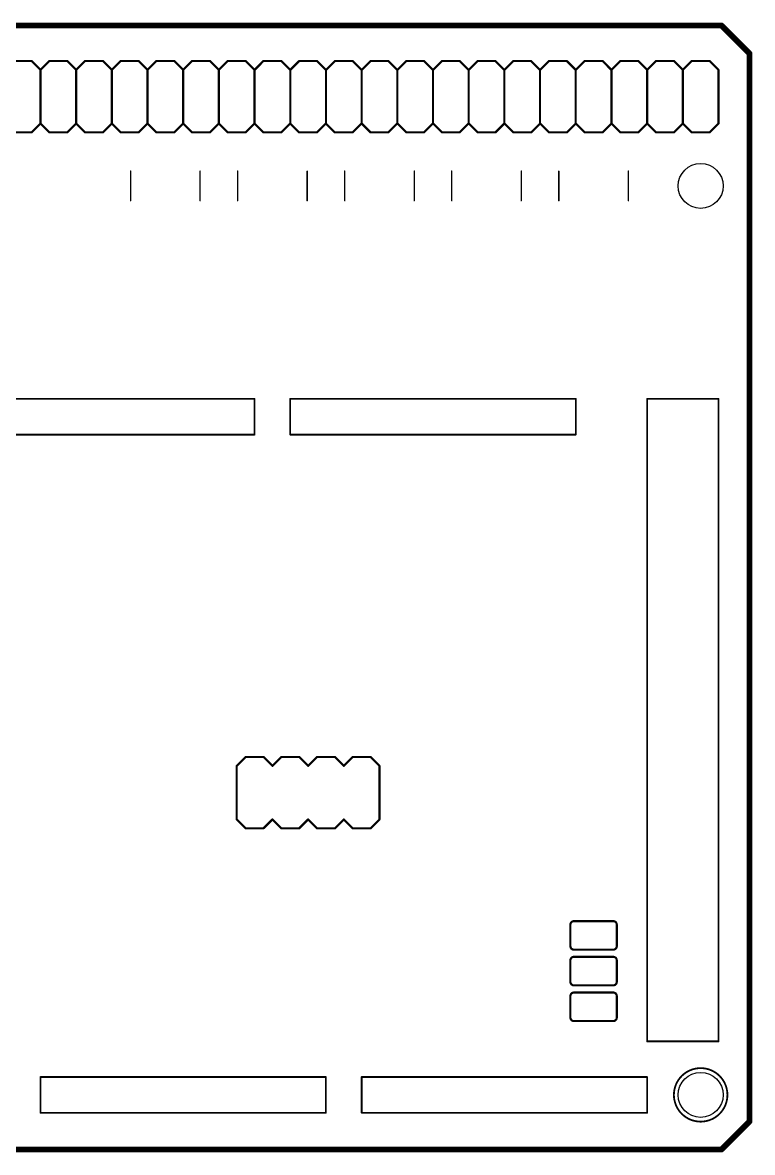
# Model space of a CAD drawing. Extents: x -5 to 100, y 0 to 80.
# Drawn here: x 48.3 to 100.2, y -0.2 to 80.2 of the extents above; entities that cross this region are included whole.
import ezdxf

# ---------------------------------------------------------------- set-up
doc = ezdxf.new("R2010")
doc.units = 0
doc.layers.add('20', color=7, linetype='CONTINUOUS')
doc.layers.add('21', color=253, linetype='CONTINUOUS')

msp = doc.modelspace()

# ---------------------------------------------------------------- linework, layer by layer
at = {"layer": '20', "const_width": 0.4064}
for points in [[(2, 80), (98, 80)], [(98, 80), (100, 78)], [(100, 2), (100, 78)], [(98, 0), (100, 2)], [(2, 0), (98, 0)]]:
    msp.add_lwpolyline(points, dxfattribs=at)
at = {"layer": '20', "const_width": 0.2032}
for points in [[(98.0718, 80.0718, 1), (97.9282, 79.9282)], [(98, 79.8984, 1), (98, 80.1016)], [(100.1016, 78, 1), (99.8984, 78)], [(99.9282, 77.9282, 1), (100.0718, 78.0718)], [(99.8984, 2, 1), (100.1016, 2)], [(100.0718, 1.9282, 1), (99.9282, 2.0718)], [(97.9282, 0.0718, 1), (98.0718, -0.0718)], [(98, -0.1016, 1), (98, 0.1016)]]:
    msp.add_lwpolyline(points, format="xyb", dxfattribs=at)
at = {"layer": '20'}
for centre in [(96.52, 68.58), (96.52, 3.89)]:
    msp.add_circle(centre, 1.6, dxfattribs=at)
at = {"layer": '21'}
for points, const_width in [([(47.625, 77.47), (48.895, 77.47)], 0.1524), ([(49.53, 76.835), (48.895, 77.47)], 0.1524), ([(49.53, 76.835), (50.165, 77.47)], 0.1524), ([(50.165, 77.47), (51.435, 77.47)], 0.1524), ([(52.07, 76.835), (51.435, 77.47)], 0.1524), ([(52.07, 76.835), (52.705, 77.47)], 0.1524), ([(52.705, 77.47), (53.975, 77.47)], 0.1524), ([(54.61, 76.835), (53.975, 77.47)], 0.1524), ([(54.61, 76.835), (55.245, 77.47)], 0.1524), ([(55.245, 77.47), (56.515, 77.47)], 0.1524), ([(57.15, 76.835), (56.515, 77.47)], 0.1524), ([(57.15, 76.835), (57.785, 77.47)], 0.1524), ([(59.055, 77.47), (57.785, 77.47)], 0.1524), ([(59.055, 77.47), (59.69, 76.835)], 0.1524), ([(59.69, 76.835), (60.325, 77.47)], 0.1524), ([(61.595, 77.47), (60.325, 77.47)], 0.1524), ([(61.595, 77.47), (62.23, 76.835)], 0.1524), ([(62.23, 76.835), (62.865, 77.47)], 0.1524), ([(62.865, 77.47), (64.135, 77.47)], 0.1524), ([(64.77, 76.835), (64.135, 77.47)], 0.1524), ([(64.77, 76.835), (65.405, 77.47)], 0.1524), ([(65.405, 77.47), (66.675, 77.47)], 0.1524), ([(67.31, 76.835), (66.675, 77.47)], 0.1524), ([(67.31, 76.835), (67.945, 77.47)], 0.1524), ([(67.945, 77.47), (69.215, 77.47)], 0.1524), ([(69.85, 76.835), (69.215, 77.47)], 0.1524), ([(69.85, 76.835), (70.485, 77.47)], 0.1524), ([(70.485, 77.47), (71.755, 77.47)], 0.1524), ([(72.39, 76.835), (71.755, 77.47)], 0.1524), ([(72.39, 76.835), (73.025, 77.47)], 0.1524), ([(73.025, 77.47), (74.295, 77.47)], 0.1524), ([(74.93, 76.835), (74.295, 77.47)], 0.1524), ([(74.93, 76.835), (75.565, 77.47)], 0.1524), ([(75.565, 77.47), (76.835, 77.47)], 0.1524), ([(77.47, 76.835), (76.835, 77.47)], 0.1524), ([(77.47, 76.835), (78.105, 77.47)], 0.1524), ([(78.105, 77.47), (79.375, 77.47)], 0.1524), ([(80.01, 76.835), (79.375, 77.47)], 0.1524), ([(80.01, 76.835), (80.645, 77.47)], 0.1524), ([(80.645, 77.47), (81.915, 77.47)], 0.1524), ([(82.55, 76.835), (81.915, 77.47)], 0.1524), ([(83.185, 77.47), (82.55, 76.835)], 0.1524), ([(84.455, 77.47), (83.185, 77.47)], 0.1524), ([(85.09, 76.835), (84.455, 77.47)], 0.1524), ([(85.725, 77.47), (85.09, 76.835)], 0.1524), ([(86.995, 77.47), (85.725, 77.47)], 0.1524), ([(87.63, 76.835), (86.995, 77.47)], 0.1524), ([(88.265, 77.47), (87.63, 76.835)], 0.1524), ([(89.535, 77.47), (88.265, 77.47)], 0.1524), ([(90.17, 76.835), (89.535, 77.47)], 0.1524), ([(90.805, 77.47), (90.17, 76.835)], 0.1524), ([(92.075, 77.47), (90.805, 77.47)], 0.1524), ([(92.71, 76.835), (92.075, 77.47)], 0.1524), ([(93.345, 77.47), (92.71, 76.835)], 0.1524), ([(94.615, 77.47), (93.345, 77.47)], 0.1524), ([(95.25, 76.835), (94.615, 77.47)], 0.1524), ([(95.885, 77.47), (95.25, 76.835)], 0.1524), ([(97.155, 77.47), (95.885, 77.47)], 0.1524), ([(97.79, 76.835), (97.155, 77.47)], 0.1524), ([(49.53, 73.025), (49.53, 76.835)], 0.1524), ([(52.07, 73.025), (52.07, 76.835)], 0.1524), ([(54.61, 73.025), (54.61, 76.835)], 0.1524), ([(57.15, 73.025), (57.15, 76.835)], 0.1524), ([(59.69, 73.025), (59.69, 76.835)], 0.1524), ([(62.23, 73.025), (62.23, 76.835)], 0.1524), ([(64.77, 73.025), (64.77, 76.835)], 0.1524), ([(67.31, 73.025), (67.31, 76.835)], 0.1524), ([(69.85, 73.025), (69.85, 76.835)], 0.1524), ([(72.39, 73.025), (72.39, 76.835)], 0.1524), ([(74.93, 73.025), (74.93, 76.835)], 0.1524), ([(77.47, 73.025), (77.47, 76.835)], 0.1524), ([(80.01, 73.025), (80.01, 76.835)], 0.1524), ([(82.55, 73.025), (82.55, 76.835)], 0.1524), ([(85.09, 73.025), (85.09, 76.835)], 0.1524), ([(87.63, 73.025), (87.63, 76.835)], 0.1524), ([(90.17, 73.025), (90.17, 76.835)], 0.1524), ([(92.71, 73.025), (92.71, 76.835)], 0.1524), ([(95.25, 73.025), (95.25, 76.835)], 0.1524), ([(97.79, 76.835), (97.79, 73.025)], 0.1524), ([(47.625, 72.39), (48.895, 72.39)], 0.1524), ([(49.53, 73.025), (48.895, 72.39)], 0.1524), ([(50.165, 72.39), (49.53, 73.025)], 0.1524), ([(50.165, 72.39), (51.435, 72.39)], 0.1524), ([(52.07, 73.025), (51.435, 72.39)], 0.1524), ([(52.705, 72.39), (52.07, 73.025)], 0.1524), ([(52.705, 72.39), (53.975, 72.39)], 0.1524), ([(54.61, 73.025), (53.975, 72.39)], 0.1524), ([(55.245, 72.39), (54.61, 73.025)], 0.1524), ([(55.245, 72.39), (56.515, 72.39)], 0.1524), ([(57.15, 73.025), (56.515, 72.39)], 0.1524), ([(57.785, 72.39), (57.15, 73.025)], 0.1524), ([(57.785, 72.39), (59.055, 72.39)], 0.1524), ([(59.69, 73.025), (59.055, 72.39)], 0.1524), ([(60.325, 72.39), (59.69, 73.025)], 0.1524), ([(60.325, 72.39), (61.595, 72.39)], 0.1524), ([(62.23, 73.025), (61.595, 72.39)], 0.1524), ([(62.865, 72.39), (62.23, 73.025)], 0.1524), ([(62.865, 72.39), (64.135, 72.39)], 0.1524), ([(64.77, 73.025), (64.135, 72.39)], 0.1524), ([(65.405, 72.39), (64.77, 73.025)], 0.1524), ([(65.405, 72.39), (66.675, 72.39)], 0.1524), ([(67.31, 73.025), (66.675, 72.39)], 0.1524), ([(67.31, 73.025), (67.945, 72.39)], 0.1524), ([(69.215, 72.39), (67.945, 72.39)], 0.1524), ([(69.85, 73.025), (69.215, 72.39)], 0.1524), ([(70.485, 72.39), (69.85, 73.025)], 0.1524), ([(71.755, 72.39), (70.485, 72.39)], 0.1524), ([(72.39, 73.025), (71.755, 72.39)], 0.1524), ([(73.025, 72.39), (72.39, 73.025)], 0.1524), ([(74.295, 72.39), (73.025, 72.39)], 0.1524), ([(74.93, 73.025), (74.295, 72.39)], 0.1524), ([(75.565, 72.39), (74.93, 73.025)], 0.1524), ([(76.835, 72.39), (75.565, 72.39)], 0.1524), ([(77.47, 73.025), (76.835, 72.39)], 0.1524), ([(78.105, 72.39), (77.47, 73.025)], 0.1524), ([(79.375, 72.39), (78.105, 72.39)], 0.1524), ([(80.01, 73.025), (79.375, 72.39)], 0.1524), ([(80.645, 72.39), (80.01, 73.025)], 0.1524), ([(81.915, 72.39), (80.645, 72.39)], 0.1524), ([(82.55, 73.025), (81.915, 72.39)], 0.1524), ([(83.185, 72.39), (82.55, 73.025)], 0.1524), ([(84.455, 72.39), (83.185, 72.39)], 0.1524), ([(85.09, 73.025), (84.455, 72.39)], 0.1524), ([(85.725, 72.39), (85.09, 73.025)], 0.1524), ([(86.995, 72.39), (85.725, 72.39)], 0.1524), ([(87.63, 73.025), (86.995, 72.39)], 0.1524), ([(88.265, 72.39), (87.63, 73.025)], 0.1524), ([(89.535, 72.39), (88.265, 72.39)], 0.1524), ([(90.17, 73.025), (89.535, 72.39)], 0.1524), ([(90.805, 72.39), (90.17, 73.025)], 0.1524), ([(92.075, 72.39), (90.805, 72.39)], 0.1524), ([(92.71, 73.025), (92.075, 72.39)], 0.1524), ([(93.345, 72.39), (92.71, 73.025)], 0.1524), ([(94.615, 72.39), (93.345, 72.39)], 0.1524), ([(95.25, 73.025), (94.615, 72.39)], 0.1524), ([(95.885, 72.39), (95.25, 73.025)], 0.1524), ([(97.155, 72.39), (95.885, 72.39)], 0.1524), ([(97.79, 73.025), (97.155, 72.39)], 0.1524), ([(55.945, 67.53), (55.945, 69.63)], 0.1016), ([(60.895, 69.63), (60.895, 67.53)], 0.1016), ([(63.565, 67.53), (63.565, 69.63)], 0.1016), ([(68.515, 69.63), (68.515, 67.53)], 0.1016), ([(71.185, 67.53), (71.185, 69.63)], 0.1016), ([(76.135, 69.63), (76.135, 67.53)], 0.1016), ([(78.805, 67.53), (78.805, 69.63)], 0.1016), ([(83.755, 69.63), (83.755, 67.53)], 0.1016), ([(86.425, 67.53), (86.425, 69.63)], 0.1016), ([(91.375, 69.63), (91.375, 67.53)], 0.1016), ([(44.45, 53.42), (64.77, 53.42)], 0.127), ([(64.77, 53.42), (64.77, 50.88)], 0.127), ([(67.31, 53.42), (67.31, 50.88)], 0.127), ([(67.31, 53.42), (87.63, 53.42)], 0.127), ([(87.63, 53.42), (87.63, 50.88)], 0.127), ([(97.79, 53.42), (92.71, 53.42)], 0.127), ([(92.71, 53.42), (92.71, 7.7)], 0.127), ([(97.79, 7.7), (97.79, 53.42)], 0.127), ([(64.77, 50.88), (44.45, 50.88)], 0.127), ([(87.63, 50.88), (67.31, 50.88)], 0.127), ([(63.5, 27.305), (64.135, 27.94)], 0.1524), ([(63.5, 23.495), (63.5, 27.305)], 0.1524), ([(64.135, 27.94), (65.405, 27.94)], 0.1524), ([(65.405, 27.94), (66.04, 27.305)], 0.1524), ([(66.04, 27.305), (66.675, 27.94)], 0.1524), ([(66.675, 27.94), (67.945, 27.94)], 0.1524), ([(67.945, 27.94), (68.58, 27.305)], 0.1524), ([(68.58, 27.305), (69.215, 27.94)], 0.1524), ([(69.215, 27.94), (70.485, 27.94)], 0.1524), ([(70.485, 27.94), (71.12, 27.305)], 0.1524), ([(71.12, 27.305), (71.755, 27.94)], 0.1524), ([(71.755, 27.94), (73.025, 27.94)], 0.1524), ([(73.025, 27.94), (73.66, 27.305)], 0.1524), ([(73.66, 27.305), (73.66, 23.495)], 0.1524), ([(63.5, 23.495), (64.135, 22.86)], 0.1524), ([(65.405, 22.86), (66.04, 23.495)], 0.1524), ([(66.04, 23.495), (66.675, 22.86)], 0.1524), ([(67.945, 22.86), (68.58, 23.495)], 0.1524), ([(68.58, 23.495), (69.215, 22.86)], 0.1524), ([(70.485, 22.86), (71.12, 23.495)], 0.1524), ([(71.12, 23.495), (71.755, 22.86)], 0.1524), ([(73.025, 22.86), (73.66, 23.495)], 0.1524), ([(64.135, 22.86), (65.405, 22.86)], 0.1524), ([(66.675, 22.86), (67.945, 22.86)], 0.1524), ([(69.215, 22.86), (70.485, 22.86)], 0.1524), ([(71.755, 22.86), (73.025, 22.86)], 0.1524), ([(87.503, 16.256), (90.297, 16.256)], 0.1524), ([(87.249, 14.478), (87.249, 16.002)], 0.1524), ([(90.551, 14.478), (90.551, 16.002)], 0.1524), ([(90.297, 14.224), (87.503, 14.224)], 0.1524), ([(87.503, 13.716), (90.297, 13.716)], 0.1524), ([(87.249, 11.938), (87.249, 13.462)], 0.1524), ([(90.551, 11.938), (90.551, 13.462)], 0.1524), ([(90.297, 11.684), (87.503, 11.684)], 0.1524), ([(87.249, 9.398), (87.249, 10.922)], 0.1524), ([(87.503, 11.176), (90.297, 11.176)], 0.1524), ([(90.551, 9.398), (90.551, 10.922)], 0.1524), ([(90.297, 9.144), (87.503, 9.144)], 0.1524), ([(92.71, 7.7), (97.79, 7.7)], 0.127), ([(49.53, 2.62), (49.53, 5.16)], 0.127), ([(49.53, 5.16), (69.85, 5.16)], 0.127), ([(69.85, 5.16), (69.85, 2.62)], 0.127), ([(72.39, 5.16), (72.39, 2.62)], 0.127), ([(72.39, 5.16), (92.71, 5.16)], 0.127), ([(92.71, 5.16), (92.71, 2.62)], 0.127), ([(69.85, 2.62), (49.53, 2.62)], 0.127), ([(92.71, 2.62), (72.39, 2.62)], 0.127)]:
    msp.add_lwpolyline(points, dxfattribs=dict(at, const_width=const_width))
for points, const_width in [([(48.9219, 77.4969, 1), (48.8681, 77.4431)], 0.0762), ([(48.895, 77.4319, 1), (48.895, 77.5081)], 0.0762), ([(50.165, 77.5081, 1), (50.165, 77.4319)], 0.0762), ([(50.1919, 77.4431, 1), (50.1381, 77.4969)], 0.0762), ([(51.4619, 77.4969, 1), (51.4081, 77.4431)], 0.0762), ([(51.435, 77.4319, 1), (51.435, 77.5081)], 0.0762), ([(52.705, 77.5081, 1), (52.705, 77.4319)], 0.0762), ([(52.7319, 77.4431, 1), (52.6781, 77.4969)], 0.0762), ([(54.0019, 77.4969, 1), (53.9481, 77.4431)], 0.0762), ([(53.975, 77.4319, 1), (53.975, 77.5081)], 0.0762), ([(55.245, 77.5081, 1), (55.245, 77.4319)], 0.0762), ([(55.2719, 77.4431, 1), (55.2181, 77.4969)], 0.0762), ([(56.5419, 77.4969, 1), (56.4881, 77.4431)], 0.0762), ([(56.515, 77.4319, 1), (56.515, 77.5081)], 0.0762), ([(57.785, 77.5081, 1), (57.785, 77.4319)], 0.0762), ([(57.8119, 77.4431, 1), (57.7581, 77.4969)], 0.0762), ([(59.0819, 77.4969, 1), (59.0281, 77.4431)], 0.0762), ([(59.055, 77.4319, 1), (59.055, 77.5081)], 0.0762), ([(60.325, 77.5081, 1), (60.325, 77.4319)], 0.0762), ([(60.3519, 77.4431, 1), (60.2981, 77.4969)], 0.0762), ([(61.6219, 77.4969, 1), (61.5681, 77.4431)], 0.0762), ([(61.595, 77.4319, 1), (61.595, 77.5081)], 0.0762), ([(62.865, 77.5081, 1), (62.865, 77.4319)], 0.0762), ([(62.8919, 77.4431, 1), (62.8381, 77.4969)], 0.0762), ([(64.1619, 77.4969, 1), (64.1081, 77.4431)], 0.0762), ([(64.135, 77.4319, 1), (64.135, 77.5081)], 0.0762), ([(65.405, 77.5081, 1), (65.405, 77.4319)], 0.0762), ([(65.4319, 77.4431, 1), (65.3781, 77.4969)], 0.0762), ([(66.7019, 77.4969, 1), (66.6481, 77.4431)], 0.0762), ([(66.675, 77.4319, 1), (66.675, 77.5081)], 0.0762), ([(67.945, 77.5081, 1), (67.945, 77.4319)], 0.0762), ([(67.9719, 77.4431, 1), (67.9181, 77.4969)], 0.0762), ([(69.2419, 77.4969, 1), (69.1881, 77.4431)], 0.0762), ([(69.215, 77.4319, 1), (69.215, 77.5081)], 0.0762), ([(70.485, 77.5081, 1), (70.485, 77.4319)], 0.0762), ([(70.5119, 77.4431, 1), (70.4581, 77.4969)], 0.0762), ([(71.7819, 77.4969, 1), (71.7281, 77.4431)], 0.0762), ([(71.755, 77.4319, 1), (71.755, 77.5081)], 0.0762), ([(73.025, 77.5081, 1), (73.025, 77.4319)], 0.0762), ([(73.0519, 77.4431, 1), (72.9981, 77.4969)], 0.0762), ([(74.3219, 77.4969, 1), (74.2681, 77.4431)], 0.0762), ([(74.295, 77.4319, 1), (74.295, 77.5081)], 0.0762), ([(75.565, 77.5081, 1), (75.565, 77.4319)], 0.0762), ([(75.5919, 77.4431, 1), (75.5381, 77.4969)], 0.0762), ([(76.8619, 77.4969, 1), (76.8081, 77.4431)], 0.0762), ([(76.835, 77.4319, 1), (76.835, 77.5081)], 0.0762), ([(78.105, 77.5081, 1), (78.105, 77.4319)], 0.0762), ([(78.1319, 77.4431, 1), (78.0781, 77.4969)], 0.0762), ([(79.4019, 77.4969, 1), (79.3481, 77.4431)], 0.0762), ([(79.375, 77.4319, 1), (79.375, 77.5081)], 0.0762), ([(80.645, 77.5081, 1), (80.645, 77.4319)], 0.0762), ([(80.6719, 77.4431, 1), (80.6181, 77.4969)], 0.0762), ([(81.9419, 77.4969, 1), (81.8881, 77.4431)], 0.0762), ([(81.915, 77.4319, 1), (81.915, 77.5081)], 0.0762), ([(83.185, 77.5081, 1), (83.185, 77.4319)], 0.0762), ([(83.2119, 77.4431, 1), (83.1581, 77.4969)], 0.0762), ([(84.4819, 77.4969, 1), (84.4281, 77.4431)], 0.0762), ([(84.455, 77.4319, 1), (84.455, 77.5081)], 0.0762), ([(85.725, 77.5081, 1), (85.725, 77.4319)], 0.0762), ([(85.7519, 77.4431, 1), (85.6981, 77.4969)], 0.0762), ([(87.0219, 77.4969, 1), (86.9681, 77.4431)], 0.0762), ([(86.995, 77.4319, 1), (86.995, 77.5081)], 0.0762), ([(88.265, 77.5081, 1), (88.265, 77.4319)], 0.0762), ([(88.2919, 77.4431, 1), (88.2381, 77.4969)], 0.0762), ([(89.5619, 77.4969, 1), (89.5081, 77.4431)], 0.0762), ([(89.535, 77.4319, 1), (89.535, 77.5081)], 0.0762), ([(90.805, 77.5081, 1), (90.805, 77.4319)], 0.0762), ([(90.8319, 77.4431, 1), (90.7781, 77.4969)], 0.0762), ([(92.1019, 77.4969, 1), (92.0481, 77.4431)], 0.0762), ([(92.075, 77.4319, 1), (92.075, 77.5081)], 0.0762), ([(93.345, 77.5081, 1), (93.345, 77.4319)], 0.0762), ([(93.3719, 77.4431, 1), (93.3181, 77.4969)], 0.0762), ([(94.6419, 77.4969, 1), (94.5881, 77.4431)], 0.0762), ([(94.615, 77.4319, 1), (94.615, 77.5081)], 0.0762), ([(95.885, 77.5081, 1), (95.885, 77.4319)], 0.0762), ([(95.9119, 77.4431, 1), (95.8581, 77.4969)], 0.0762), ([(97.1819, 77.4969, 1), (97.1281, 77.4431)], 0.0762), ([(97.155, 77.4319, 1), (97.155, 77.5081)], 0.0762), ([(49.5681, 76.835, 1), (49.4919, 76.835)], 0.0762), ([(49.5031, 76.8619, 1), (49.5569, 76.8081)], 0.0762), ([(49.5031, 76.8081, 1), (49.5569, 76.8619)], 0.0762), ([(52.1081, 76.835, 1), (52.0319, 76.835)], 0.0762), ([(52.0431, 76.8619, 1), (52.0969, 76.8081)], 0.0762), ([(52.0431, 76.8081, 1), (52.0969, 76.8619)], 0.0762), ([(54.6481, 76.835, 1), (54.5719, 76.835)], 0.0762), ([(54.5831, 76.8619, 1), (54.6369, 76.8081)], 0.0762), ([(54.5831, 76.8081, 1), (54.6369, 76.8619)], 0.0762), ([(57.1881, 76.835, 1), (57.1119, 76.835)], 0.0762), ([(57.1231, 76.8619, 1), (57.1769, 76.8081)], 0.0762), ([(57.1231, 76.8081, 1), (57.1769, 76.8619)], 0.0762), ([(59.7281, 76.835, 1), (59.6519, 76.835)], 0.0762), ([(59.6631, 76.8619, 1), (59.7169, 76.8081)], 0.0762), ([(59.6631, 76.8081, 1), (59.7169, 76.8619)], 0.0762), ([(62.2681, 76.835, 1), (62.1919, 76.835)], 0.0762), ([(62.2031, 76.8619, 1), (62.2569, 76.8081)], 0.0762), ([(62.2031, 76.8081, 1), (62.2569, 76.8619)], 0.0762), ([(64.8081, 76.835, 1), (64.7319, 76.835)], 0.0762), ([(64.7431, 76.8619, 1), (64.7969, 76.8081)], 0.0762), ([(64.7431, 76.8081, 1), (64.7969, 76.8619)], 0.0762), ([(67.3481, 76.835, 1), (67.2719, 76.835)], 0.0762), ([(67.2831, 76.8619, 1), (67.3369, 76.8081)], 0.0762), ([(67.2831, 76.8081, 1), (67.3369, 76.8619)], 0.0762), ([(69.8881, 76.835, 1), (69.8119, 76.835)], 0.0762), ([(69.8231, 76.8619, 1), (69.8769, 76.8081)], 0.0762), ([(69.8231, 76.8081, 1), (69.8769, 76.8619)], 0.0762), ([(72.4281, 76.835, 1), (72.3519, 76.835)], 0.0762), ([(72.3631, 76.8619, 1), (72.4169, 76.8081)], 0.0762), ([(72.3631, 76.8081, 1), (72.4169, 76.8619)], 0.0762), ([(74.9681, 76.835, 1), (74.8919, 76.835)], 0.0762), ([(74.9031, 76.8619, 1), (74.9569, 76.8081)], 0.0762), ([(74.9031, 76.8081, 1), (74.9569, 76.8619)], 0.0762), ([(77.5081, 76.835, 1), (77.4319, 76.835)], 0.0762), ([(77.4431, 76.8619, 1), (77.4969, 76.8081)], 0.0762), ([(77.4431, 76.8081, 1), (77.4969, 76.8619)], 0.0762), ([(80.0481, 76.835, 1), (79.9719, 76.835)], 0.0762), ([(79.9831, 76.8619, 1), (80.0369, 76.8081)], 0.0762), ([(79.9831, 76.8081, 1), (80.0369, 76.8619)], 0.0762), ([(82.5881, 76.835, 1), (82.5119, 76.835)], 0.0762), ([(82.5231, 76.8619, 1), (82.5769, 76.8081)], 0.0762), ([(82.5231, 76.8081, 1), (82.5769, 76.8619)], 0.0762), ([(85.1281, 76.835, 1), (85.0519, 76.835)], 0.0762), ([(85.0631, 76.8619, 1), (85.1169, 76.8081)], 0.0762), ([(85.0631, 76.8081, 1), (85.1169, 76.8619)], 0.0762), ([(87.6681, 76.835, 1), (87.5919, 76.835)], 0.0762), ([(87.6031, 76.8619, 1), (87.6569, 76.8081)], 0.0762), ([(87.6031, 76.8081, 1), (87.6569, 76.8619)], 0.0762), ([(90.2081, 76.835, 1), (90.1319, 76.835)], 0.0762), ([(90.1431, 76.8619, 1), (90.1969, 76.8081)], 0.0762), ([(90.1431, 76.8081, 1), (90.1969, 76.8619)], 0.0762), ([(92.7481, 76.835, 1), (92.6719, 76.835)], 0.0762), ([(92.6831, 76.8619, 1), (92.7369, 76.8081)], 0.0762), ([(92.6831, 76.8081, 1), (92.7369, 76.8619)], 0.0762), ([(95.2881, 76.835, 1), (95.2119, 76.835)], 0.0762), ([(95.2231, 76.8619, 1), (95.2769, 76.8081)], 0.0762), ([(95.2231, 76.8081, 1), (95.2769, 76.8619)], 0.0762), ([(97.8281, 76.835, 1), (97.7519, 76.835)], 0.0762), ([(97.7631, 76.8081, 1), (97.8169, 76.8619)], 0.0762), ([(48.8681, 72.4169, 1), (48.9219, 72.3631)], 0.0762), ([(48.895, 72.3519, 1), (48.895, 72.4281)], 0.0762), ([(49.4919, 73.025, 1), (49.5681, 73.025)], 0.0762), ([(49.5569, 73.0519, 1), (49.5031, 72.9981)], 0.0762), ([(49.5569, 72.9981, 1), (49.5031, 73.0519)], 0.0762), ([(50.165, 72.4281, 1), (50.165, 72.3519)], 0.0762), ([(50.1381, 72.3631, 1), (50.1919, 72.4169)], 0.0762), ([(51.4081, 72.4169, 1), (51.4619, 72.3631)], 0.0762), ([(51.435, 72.3519, 1), (51.435, 72.4281)], 0.0762), ([(52.0319, 73.025, 1), (52.1081, 73.025)], 0.0762), ([(52.0969, 73.0519, 1), (52.0431, 72.9981)], 0.0762), ([(52.0969, 72.9981, 1), (52.0431, 73.0519)], 0.0762), ([(52.705, 72.4281, 1), (52.705, 72.3519)], 0.0762), ([(52.6781, 72.3631, 1), (52.7319, 72.4169)], 0.0762), ([(53.9481, 72.4169, 1), (54.0019, 72.3631)], 0.0762), ([(53.975, 72.3519, 1), (53.975, 72.4281)], 0.0762), ([(54.5719, 73.025, 1), (54.6481, 73.025)], 0.0762), ([(54.6369, 73.0519, 1), (54.5831, 72.9981)], 0.0762), ([(54.6369, 72.9981, 1), (54.5831, 73.0519)], 0.0762), ([(55.245, 72.4281, 1), (55.245, 72.3519)], 0.0762), ([(55.2181, 72.3631, 1), (55.2719, 72.4169)], 0.0762), ([(56.4881, 72.4169, 1), (56.5419, 72.3631)], 0.0762), ([(56.515, 72.3519, 1), (56.515, 72.4281)], 0.0762), ([(57.1119, 73.025, 1), (57.1881, 73.025)], 0.0762), ([(57.1769, 73.0519, 1), (57.1231, 72.9981)], 0.0762), ([(57.1769, 72.9981, 1), (57.1231, 73.0519)], 0.0762), ([(57.785, 72.4281, 1), (57.785, 72.3519)], 0.0762), ([(57.7581, 72.3631, 1), (57.8119, 72.4169)], 0.0762), ([(59.0281, 72.4169, 1), (59.0819, 72.3631)], 0.0762), ([(59.055, 72.3519, 1), (59.055, 72.4281)], 0.0762), ([(59.6519, 73.025, 1), (59.7281, 73.025)], 0.0762), ([(59.7169, 73.0519, 1), (59.6631, 72.9981)], 0.0762), ([(59.7169, 72.9981, 1), (59.6631, 73.0519)], 0.0762), ([(60.325, 72.4281, 1), (60.325, 72.3519)], 0.0762), ([(60.2981, 72.3631, 1), (60.3519, 72.4169)], 0.0762), ([(61.5681, 72.4169, 1), (61.6219, 72.3631)], 0.0762), ([(61.595, 72.3519, 1), (61.595, 72.4281)], 0.0762), ([(62.1919, 73.025, 1), (62.2681, 73.025)], 0.0762), ([(62.2569, 73.0519, 1), (62.2031, 72.9981)], 0.0762), ([(62.2569, 72.9981, 1), (62.2031, 73.0519)], 0.0762), ([(62.865, 72.4281, 1), (62.865, 72.3519)], 0.0762), ([(62.8381, 72.3631, 1), (62.8919, 72.4169)], 0.0762), ([(64.1081, 72.4169, 1), (64.1619, 72.3631)], 0.0762), ([(64.135, 72.3519, 1), (64.135, 72.4281)], 0.0762), ([(64.7319, 73.025, 1), (64.8081, 73.025)], 0.0762), ([(64.7969, 73.0519, 1), (64.7431, 72.9981)], 0.0762), ([(64.7969, 72.9981, 1), (64.7431, 73.0519)], 0.0762), ([(65.405, 72.4281, 1), (65.405, 72.3519)], 0.0762), ([(65.3781, 72.3631, 1), (65.4319, 72.4169)], 0.0762), ([(66.6481, 72.4169, 1), (66.7019, 72.3631)], 0.0762), ([(66.675, 72.3519, 1), (66.675, 72.4281)], 0.0762), ([(67.2719, 73.025, 1), (67.3481, 73.025)], 0.0762), ([(67.3369, 73.0519, 1), (67.2831, 72.9981)], 0.0762), ([(67.3369, 72.9981, 1), (67.2831, 73.0519)], 0.0762), ([(67.945, 72.4281, 1), (67.945, 72.3519)], 0.0762), ([(67.9181, 72.3631, 1), (67.9719, 72.4169)], 0.0762), ([(69.1881, 72.4169, 1), (69.2419, 72.3631)], 0.0762), ([(69.215, 72.3519, 1), (69.215, 72.4281)], 0.0762), ([(69.8119, 73.025, 1), (69.8881, 73.025)], 0.0762), ([(69.8769, 73.0519, 1), (69.8231, 72.9981)], 0.0762), ([(69.8769, 72.9981, 1), (69.8231, 73.0519)], 0.0762), ([(70.485, 72.4281, 1), (70.485, 72.3519)], 0.0762), ([(70.4581, 72.3631, 1), (70.5119, 72.4169)], 0.0762), ([(71.7281, 72.4169, 1), (71.7819, 72.3631)], 0.0762), ([(71.755, 72.3519, 1), (71.755, 72.4281)], 0.0762), ([(72.3519, 73.025, 1), (72.4281, 73.025)], 0.0762), ([(72.4169, 73.0519, 1), (72.3631, 72.9981)], 0.0762), ([(72.4169, 72.9981, 1), (72.3631, 73.0519)], 0.0762), ([(73.025, 72.4281, 1), (73.025, 72.3519)], 0.0762), ([(72.9981, 72.3631, 1), (73.0519, 72.4169)], 0.0762), ([(74.2681, 72.4169, 1), (74.3219, 72.3631)], 0.0762), ([(74.295, 72.3519, 1), (74.295, 72.4281)], 0.0762), ([(74.8919, 73.025, 1), (74.9681, 73.025)], 0.0762), ([(74.9569, 73.0519, 1), (74.9031, 72.9981)], 0.0762), ([(74.9569, 72.9981, 1), (74.9031, 73.0519)], 0.0762), ([(75.565, 72.4281, 1), (75.565, 72.3519)], 0.0762), ([(75.5381, 72.3631, 1), (75.5919, 72.4169)], 0.0762), ([(76.8081, 72.4169, 1), (76.8619, 72.3631)], 0.0762), ([(76.835, 72.3519, 1), (76.835, 72.4281)], 0.0762), ([(77.4319, 73.025, 1), (77.5081, 73.025)], 0.0762), ([(77.4969, 73.0519, 1), (77.4431, 72.9981)], 0.0762), ([(77.4969, 72.9981, 1), (77.4431, 73.0519)], 0.0762), ([(78.105, 72.4281, 1), (78.105, 72.3519)], 0.0762), ([(78.0781, 72.3631, 1), (78.1319, 72.4169)], 0.0762), ([(79.3481, 72.4169, 1), (79.4019, 72.3631)], 0.0762), ([(79.375, 72.3519, 1), (79.375, 72.4281)], 0.0762), ([(79.9719, 73.025, 1), (80.0481, 73.025)], 0.0762), ([(80.0369, 73.0519, 1), (79.9831, 72.9981)], 0.0762), ([(80.0369, 72.9981, 1), (79.9831, 73.0519)], 0.0762), ([(80.645, 72.4281, 1), (80.645, 72.3519)], 0.0762), ([(80.6181, 72.3631, 1), (80.6719, 72.4169)], 0.0762), ([(81.8881, 72.4169, 1), (81.9419, 72.3631)], 0.0762), ([(81.915, 72.3519, 1), (81.915, 72.4281)], 0.0762), ([(82.5119, 73.025, 1), (82.5881, 73.025)], 0.0762), ([(82.5769, 73.0519, 1), (82.5231, 72.9981)], 0.0762), ([(82.5769, 72.9981, 1), (82.5231, 73.0519)], 0.0762), ([(83.185, 72.4281, 1), (83.185, 72.3519)], 0.0762), ([(83.1581, 72.3631, 1), (83.2119, 72.4169)], 0.0762), ([(84.4281, 72.4169, 1), (84.4819, 72.3631)], 0.0762), ([(84.455, 72.3519, 1), (84.455, 72.4281)], 0.0762), ([(85.0519, 73.025, 1), (85.1281, 73.025)], 0.0762), ([(85.1169, 73.0519, 1), (85.0631, 72.9981)], 0.0762), ([(85.1169, 72.9981, 1), (85.0631, 73.0519)], 0.0762), ([(85.725, 72.4281, 1), (85.725, 72.3519)], 0.0762), ([(85.6981, 72.3631, 1), (85.7519, 72.4169)], 0.0762), ([(86.9681, 72.4169, 1), (87.0219, 72.3631)], 0.0762), ([(86.995, 72.3519, 1), (86.995, 72.4281)], 0.0762), ([(87.5919, 73.025, 1), (87.6681, 73.025)], 0.0762), ([(87.6569, 73.0519, 1), (87.6031, 72.9981)], 0.0762), ([(87.6569, 72.9981, 1), (87.6031, 73.0519)], 0.0762), ([(88.265, 72.4281, 1), (88.265, 72.3519)], 0.0762), ([(88.2381, 72.3631, 1), (88.2919, 72.4169)], 0.0762), ([(89.5081, 72.4169, 1), (89.5619, 72.3631)], 0.0762), ([(89.535, 72.3519, 1), (89.535, 72.4281)], 0.0762), ([(90.1319, 73.025, 1), (90.2081, 73.025)], 0.0762), ([(90.1969, 73.0519, 1), (90.1431, 72.9981)], 0.0762), ([(90.1969, 72.9981, 1), (90.1431, 73.0519)], 0.0762), ([(90.805, 72.4281, 1), (90.805, 72.3519)], 0.0762), ([(90.7781, 72.3631, 1), (90.8319, 72.4169)], 0.0762), ([(92.0481, 72.4169, 1), (92.1019, 72.3631)], 0.0762), ([(92.075, 72.3519, 1), (92.075, 72.4281)], 0.0762), ([(92.6719, 73.025, 1), (92.7481, 73.025)], 0.0762), ([(92.7369, 73.0519, 1), (92.6831, 72.9981)], 0.0762), ([(92.7369, 72.9981, 1), (92.6831, 73.0519)], 0.0762), ([(93.345, 72.4281, 1), (93.345, 72.3519)], 0.0762), ([(93.3181, 72.3631, 1), (93.3719, 72.4169)], 0.0762), ([(94.5881, 72.4169, 1), (94.6419, 72.3631)], 0.0762), ([(94.615, 72.3519, 1), (94.615, 72.4281)], 0.0762), ([(95.2119, 73.025, 1), (95.2881, 73.025)], 0.0762), ([(95.2769, 73.0519, 1), (95.2231, 72.9981)], 0.0762), ([(95.2769, 72.9981, 1), (95.2231, 73.0519)], 0.0762), ([(95.885, 72.4281, 1), (95.885, 72.3519)], 0.0762), ([(95.8581, 72.3631, 1), (95.9119, 72.4169)], 0.0762), ([(97.1281, 72.4169, 1), (97.1819, 72.3631)], 0.0762), ([(97.155, 72.3519, 1), (97.155, 72.4281)], 0.0762), ([(97.7519, 73.025, 1), (97.8281, 73.025)], 0.0762), ([(97.8169, 72.9981, 1), (97.7631, 73.0519)], 0.0762), ([(55.9704, 69.63, 1), (55.9196, 69.63)], 0.0508), ([(60.9204, 69.63, 1), (60.8696, 69.63)], 0.0508), ([(63.5904, 69.63, 1), (63.5396, 69.63)], 0.0508), ([(68.5404, 69.63, 1), (68.4896, 69.63)], 0.0508), ([(71.2104, 69.63, 1), (71.1596, 69.63)], 0.0508), ([(76.1604, 69.63, 1), (76.1096, 69.63)], 0.0508), ([(78.8304, 69.63, 1), (78.7796, 69.63)], 0.0508), ([(83.7804, 69.63, 1), (83.7296, 69.63)], 0.0508), ([(86.4504, 69.63, 1), (86.3996, 69.63)], 0.0508), ([(91.4004, 69.63, 1), (91.3496, 69.63)], 0.0508), ([(55.9196, 67.53, 1), (55.9704, 67.53)], 0.0508), ([(60.8696, 67.53, 1), (60.9204, 67.53)], 0.0508), ([(63.5396, 67.53, 1), (63.5904, 67.53)], 0.0508), ([(68.4896, 67.53, 1), (68.5404, 67.53)], 0.0508), ([(71.1596, 67.53, 1), (71.2104, 67.53)], 0.0508), ([(76.1096, 67.53, 1), (76.1604, 67.53)], 0.0508), ([(78.7796, 67.53, 1), (78.8304, 67.53)], 0.0508), ([(83.7296, 67.53, 1), (83.7804, 67.53)], 0.0508), ([(86.3996, 67.53, 1), (86.4504, 67.53)], 0.0508), ([(91.3496, 67.53, 1), (91.4004, 67.53)], 0.0508), ([(64.8017, 53.42, 1), (64.7382, 53.42)], 0.0635), ([(64.77, 53.3882, 1), (64.77, 53.4518)], 0.0635), ([(67.3418, 53.42, 1), (67.2782, 53.42)], 0.0635), ([(67.31, 53.4518, 1), (67.31, 53.3882)], 0.0635), ([(87.6618, 53.42, 1), (87.5983, 53.42)], 0.0635), ([(87.63, 53.3882, 1), (87.63, 53.4518)], 0.0635), ([(92.71, 53.4518, 1), (92.71, 53.3882)], 0.0635), ([(92.7418, 53.42, 1), (92.6783, 53.42)], 0.0635), ([(97.8218, 53.42, 1), (97.7583, 53.42)], 0.0635), ([(97.79, 53.3882, 1), (97.79, 53.4518)], 0.0635), ([(64.7382, 50.88, 1), (64.8017, 50.88)], 0.0635), ([(64.77, 50.8483, 1), (64.77, 50.9118)], 0.0635), ([(67.2782, 50.88, 1), (67.3418, 50.88)], 0.0635), ([(67.31, 50.9118, 1), (67.31, 50.8483)], 0.0635), ([(87.5983, 50.88, 1), (87.6618, 50.88)], 0.0635), ([(87.63, 50.8483, 1), (87.63, 50.9118)], 0.0635), ([(63.5381, 27.305, 1), (63.4619, 27.305)], 0.0762), ([(63.4731, 27.3319, 1), (63.5269, 27.2781)], 0.0762), ([(64.135, 27.9781, 1), (64.135, 27.9019)], 0.0762), ([(64.1619, 27.9131, 1), (64.1081, 27.9669)], 0.0762), ([(65.4319, 27.9669, 1), (65.3781, 27.9131)], 0.0762), ([(65.405, 27.9019, 1), (65.405, 27.9781)], 0.0762), ([(66.0131, 27.3319, 1), (66.0669, 27.2781)], 0.0762), ([(66.0131, 27.2781, 1), (66.0669, 27.3319)], 0.0762), ([(66.675, 27.9781, 1), (66.675, 27.9019)], 0.0762), ([(66.7019, 27.9131, 1), (66.6481, 27.9669)], 0.0762), ([(67.9719, 27.9669, 1), (67.9181, 27.9131)], 0.0762), ([(67.945, 27.9019, 1), (67.945, 27.9781)], 0.0762), ([(68.5531, 27.3319, 1), (68.6069, 27.2781)], 0.0762), ([(68.5531, 27.2781, 1), (68.6069, 27.3319)], 0.0762), ([(69.215, 27.9781, 1), (69.215, 27.9019)], 0.0762), ([(69.2419, 27.9131, 1), (69.1881, 27.9669)], 0.0762), ([(70.5119, 27.9669, 1), (70.4581, 27.9131)], 0.0762), ([(70.485, 27.9019, 1), (70.485, 27.9781)], 0.0762), ([(71.0931, 27.3319, 1), (71.1469, 27.2781)], 0.0762), ([(71.0931, 27.2781, 1), (71.1469, 27.3319)], 0.0762), ([(71.755, 27.9781, 1), (71.755, 27.9019)], 0.0762), ([(71.7819, 27.9131, 1), (71.7281, 27.9669)], 0.0762), ([(73.0519, 27.9669, 1), (72.9981, 27.9131)], 0.0762), ([(73.025, 27.9019, 1), (73.025, 27.9781)], 0.0762), ([(73.6981, 27.305, 1), (73.6219, 27.305)], 0.0762), ([(73.6331, 27.2781, 1), (73.6869, 27.3319)], 0.0762), ([(63.4619, 23.495, 1), (63.5381, 23.495)], 0.0762), ([(63.5269, 23.5219, 1), (63.4731, 23.4681)], 0.0762), ([(66.0669, 23.5219, 1), (66.0131, 23.4681)], 0.0762), ([(66.0669, 23.4681, 1), (66.0131, 23.5219)], 0.0762), ([(68.6069, 23.5219, 1), (68.5531, 23.4681)], 0.0762), ([(68.6069, 23.4681, 1), (68.5531, 23.5219)], 0.0762), ([(71.1469, 23.5219, 1), (71.0931, 23.4681)], 0.0762), ([(71.1469, 23.4681, 1), (71.0931, 23.5219)], 0.0762), ([(73.6219, 23.495, 1), (73.6981, 23.495)], 0.0762), ([(73.6869, 23.4681, 1), (73.6331, 23.5219)], 0.0762), ([(64.135, 22.8981, 1), (64.135, 22.8219)], 0.0762), ([(64.1081, 22.8331, 1), (64.1619, 22.8869)], 0.0762), ([(65.3781, 22.8869, 1), (65.4319, 22.8331)], 0.0762), ([(65.405, 22.8219, 1), (65.405, 22.8981)], 0.0762), ([(66.675, 22.8981, 1), (66.675, 22.8219)], 0.0762), ([(66.6481, 22.8331, 1), (66.7019, 22.8869)], 0.0762), ([(67.9181, 22.8869, 1), (67.9719, 22.8331)], 0.0762), ([(67.945, 22.8219, 1), (67.945, 22.8981)], 0.0762), ([(69.215, 22.8981, 1), (69.215, 22.8219)], 0.0762), ([(69.1881, 22.8331, 1), (69.2419, 22.8869)], 0.0762), ([(70.4581, 22.8869, 1), (70.5119, 22.8331)], 0.0762), ([(70.485, 22.8219, 1), (70.485, 22.8981)], 0.0762), ([(71.755, 22.8981, 1), (71.755, 22.8219)], 0.0762), ([(71.7281, 22.8331, 1), (71.7819, 22.8869)], 0.0762), ([(72.9981, 22.8869, 1), (73.0519, 22.8331)], 0.0762), ([(73.025, 22.8219, 1), (73.025, 22.8981)], 0.0762), ([(87.503, 16.256, 0.4142), (87.249, 16.002)], 0.1524), ([(87.503, 16.2941, 1), (87.503, 16.2179)], 0.0762), ([(87.503, 16.2179, 1), (87.503, 16.2941)], 0.0762), ([(90.551, 16.002, 0.4142), (90.297, 16.256)], 0.1524), ([(90.297, 16.2941, 1), (90.297, 16.2179)], 0.0762), ([(90.297, 16.2179, 1), (90.297, 16.2941)], 0.0762), ([(87.2871, 16.002, 1), (87.2109, 16.002)], 0.0762), ([(87.2109, 16.002, 1), (87.2871, 16.002)], 0.0762), ([(90.5891, 16.002, 1), (90.5129, 16.002)], 0.0762), ([(90.5129, 16.002, 1), (90.5891, 16.002)], 0.0762), ([(87.249, 14.478, 0.4142), (87.503, 14.224)], 0.1524), ([(87.2871, 14.478, 1), (87.2109, 14.478)], 0.0762), ([(87.2109, 14.478, 1), (87.2871, 14.478)], 0.0762), ([(90.297, 14.224, 0.4142), (90.551, 14.478)], 0.1524), ([(90.5891, 14.478, 1), (90.5129, 14.478)], 0.0762), ([(90.5129, 14.478, 1), (90.5891, 14.478)], 0.0762), ([(87.503, 13.716, 0.4142), (87.249, 13.462)], 0.1524), ([(87.503, 14.2621, 1), (87.503, 14.1859)], 0.0762), ([(87.503, 13.7541, 1), (87.503, 13.6779)], 0.0762), ([(87.503, 14.1859, 1), (87.503, 14.2621)], 0.0762), ([(87.503, 13.6779, 1), (87.503, 13.7541)], 0.0762), ([(90.297, 14.2621, 1), (90.297, 14.1859)], 0.0762), ([(90.551, 13.462, 0.4142), (90.297, 13.716)], 0.1524), ([(90.297, 13.7541, 1), (90.297, 13.6779)], 0.0762), ([(90.297, 14.1859, 1), (90.297, 14.2621)], 0.0762), ([(90.297, 13.6779, 1), (90.297, 13.7541)], 0.0762), ([(87.2871, 13.462, 1), (87.2109, 13.462)], 0.0762), ([(87.2109, 13.462, 1), (87.2871, 13.462)], 0.0762), ([(90.5891, 13.462, 1), (90.5129, 13.462)], 0.0762), ([(90.5129, 13.462, 1), (90.5891, 13.462)], 0.0762), ([(87.249, 11.938, 0.4142), (87.503, 11.684)], 0.1524), ([(87.2871, 11.938, 1), (87.2109, 11.938)], 0.0762), ([(87.2109, 11.938, 1), (87.2871, 11.938)], 0.0762), ([(87.503, 11.7221, 1), (87.503, 11.6459)], 0.0762), ([(87.503, 11.6459, 1), (87.503, 11.7221)], 0.0762), ([(90.297, 11.684, 0.4142), (90.551, 11.938)], 0.1524), ([(90.297, 11.7221, 1), (90.297, 11.6459)], 0.0762), ([(90.297, 11.6459, 1), (90.297, 11.7221)], 0.0762), ([(90.5891, 11.938, 1), (90.5129, 11.938)], 0.0762), ([(90.5129, 11.938, 1), (90.5891, 11.938)], 0.0762), ([(87.503, 11.176, 0.4142), (87.249, 10.922)], 0.1524), ([(87.2871, 10.922, 1), (87.2109, 10.922)], 0.0762), ([(87.2109, 10.922, 1), (87.2871, 10.922)], 0.0762), ([(87.503, 11.2141, 1), (87.503, 11.1379)], 0.0762), ([(87.503, 11.1379, 1), (87.503, 11.2141)], 0.0762), ([(90.551, 10.922, 0.4142), (90.297, 11.176)], 0.1524), ([(90.297, 11.2141, 1), (90.297, 11.1379)], 0.0762), ([(90.297, 11.1379, 1), (90.297, 11.2141)], 0.0762), ([(90.5891, 10.922, 1), (90.5129, 10.922)], 0.0762), ([(90.5129, 10.922, 1), (90.5891, 10.922)], 0.0762), ([(87.249, 9.398, 0.4142), (87.503, 9.144)], 0.1524), ([(87.2871, 9.398, 1), (87.2109, 9.398)], 0.0762), ([(87.2109, 9.398, 1), (87.2871, 9.398)], 0.0762), ([(87.503, 9.1821, 1), (87.503, 9.1059)], 0.0762), ([(87.503, 9.1059, 1), (87.503, 9.1821)], 0.0762), ([(90.297, 9.144, 0.4142), (90.551, 9.398)], 0.1524), ([(90.297, 9.1821, 1), (90.297, 9.1059)], 0.0762), ([(90.297, 9.1059, 1), (90.297, 9.1821)], 0.0762), ([(90.5891, 9.398, 1), (90.5129, 9.398)], 0.0762), ([(90.5129, 9.398, 1), (90.5891, 9.398)], 0.0762), ([(92.71, 7.7317, 1), (92.71, 7.6683)], 0.0635), ([(92.6783, 7.7, 1), (92.7418, 7.7)], 0.0635), ([(97.7583, 7.7, 1), (97.8218, 7.7)], 0.0635), ([(97.79, 7.6683, 1), (97.79, 7.7317)], 0.0635), ([(96.52, 1.985, 1), (96.52, 5.795, 1), (96.52, 1.985)], 0.127), ([(49.5618, 5.16, 1), (49.4982, 5.16)], 0.0635), ([(49.53, 5.1917, 1), (49.53, 5.1283)], 0.0635), ([(69.8818, 5.16, 1), (69.8183, 5.16)], 0.0635), ([(69.85, 5.1283, 1), (69.85, 5.1917)], 0.0635), ([(72.4218, 5.16, 1), (72.3582, 5.16)], 0.0635), ([(72.39, 5.1917, 1), (72.39, 5.1283)], 0.0635), ([(92.7418, 5.16, 1), (92.6783, 5.16)], 0.0635), ([(92.71, 5.1283, 1), (92.71, 5.1917)], 0.0635), ([(49.4982, 2.62, 1), (49.5618, 2.62)], 0.0635), ([(49.53, 2.6518, 1), (49.53, 2.5882)], 0.0635), ([(69.8183, 2.62, 1), (69.8818, 2.62)], 0.0635), ([(69.85, 2.5882, 1), (69.85, 2.6518)], 0.0635), ([(72.39, 2.6518, 1), (72.39, 2.5882)], 0.0635), ([(72.3582, 2.62, 1), (72.4218, 2.62)], 0.0635), ([(92.6783, 2.62, 1), (92.7418, 2.62)], 0.0635), ([(92.71, 2.5882, 1), (92.71, 2.6518)], 0.0635)]:
    msp.add_lwpolyline(points, format="xyb", dxfattribs=dict(at, const_width=const_width))

doc.saveas('drawing.dxf')
